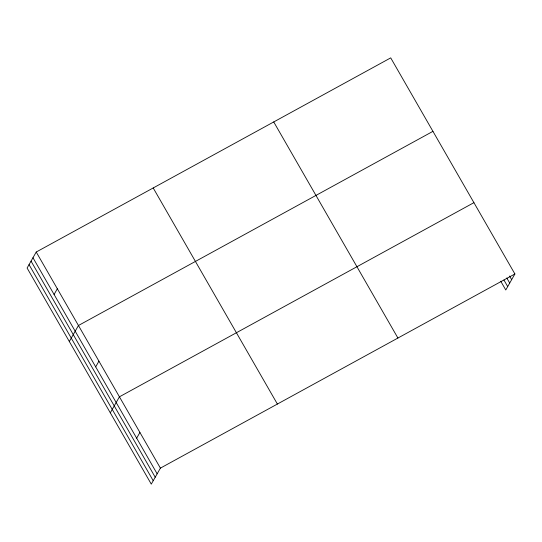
<?xml version="1.0" encoding="UTF-8"?>
<svg xmlns="http://www.w3.org/2000/svg" width="542" height="542" viewBox="0 0 542 542"><rect width="100%" height="100%" fill="white"/><g stroke="black" fill="none" stroke-linecap="round" stroke-linejoin="round"><path stroke-width="0.81" d="M36.226 252.03L27.1 268.033L151.279 484.128L160.405 468.125L514.9 273.967L390.721 57.872L36.226 252.03L160.405 468.125M54.085 294.469L57.337 288.764M69.322 341.501L78.448 325.498L432.943 131.347M95.683 366.859L98.935 361.155M110.304 412.814L119.43 396.812L473.918 202.661M136.665 438.173L139.917 432.469M514.9 273.967L505.774 289.97L500.754 281.237M509.555 276.034L511.648 279.672M506.784 277.978L509.71 283.073M503.945 280.024L507.712 286.576M273.737 121.943L397.916 338.039M153.21 187.959L277.389 404.054M32.974 257.735L157.153 473.83M31.036 261.129L155.215 477.224M29.038 264.632L153.217 480.727"/></g></svg>
